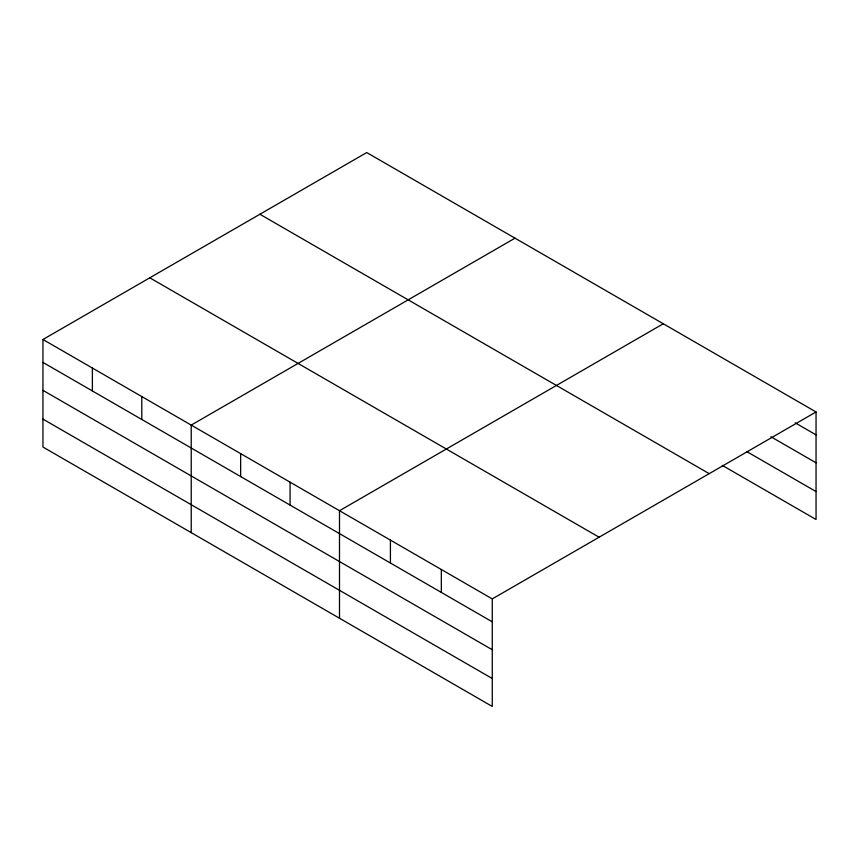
<?xml version="1.0" encoding="UTF-8"?>
<svg xmlns="http://www.w3.org/2000/svg" width="859" height="859" viewBox="0 0 859 859"><rect width="100%" height="100%" fill="white"/><g stroke="black" fill="none" stroke-linecap="round" stroke-linejoin="round"><path stroke-width="1.29" d="M492.261 649.737L492.261 598.906L42.95 339.498L42.95 447.034L492.261 706.442L492.261 649.737L42.95 390.34M722.312 465.385L816.05 519.502L816.05 411.966L366.739 152.558L42.95 339.498M515.013 238.168L191.224 425.098L191.224 532.634M663.288 323.768L339.498 510.708L339.498 618.244M492.261 598.906L816.05 411.966M795.219 422.853L816.05 434.879M770.91 436.748L816.05 462.808M746.611 451.49L816.05 491.573M259.89 214.245L709.201 473.653M149.799 277.811L599.11 537.219M42.95 362.412L492.261 621.819M42.95 419.106L492.261 678.513M441.333 569.506L441.333 592.42M390.416 540.107L390.416 563.021M290.074 482.167L290.074 505.081M240.649 453.638L240.649 476.552M141.799 396.568L141.799 419.482M92.375 368.039L92.375 390.942"/></g></svg>
